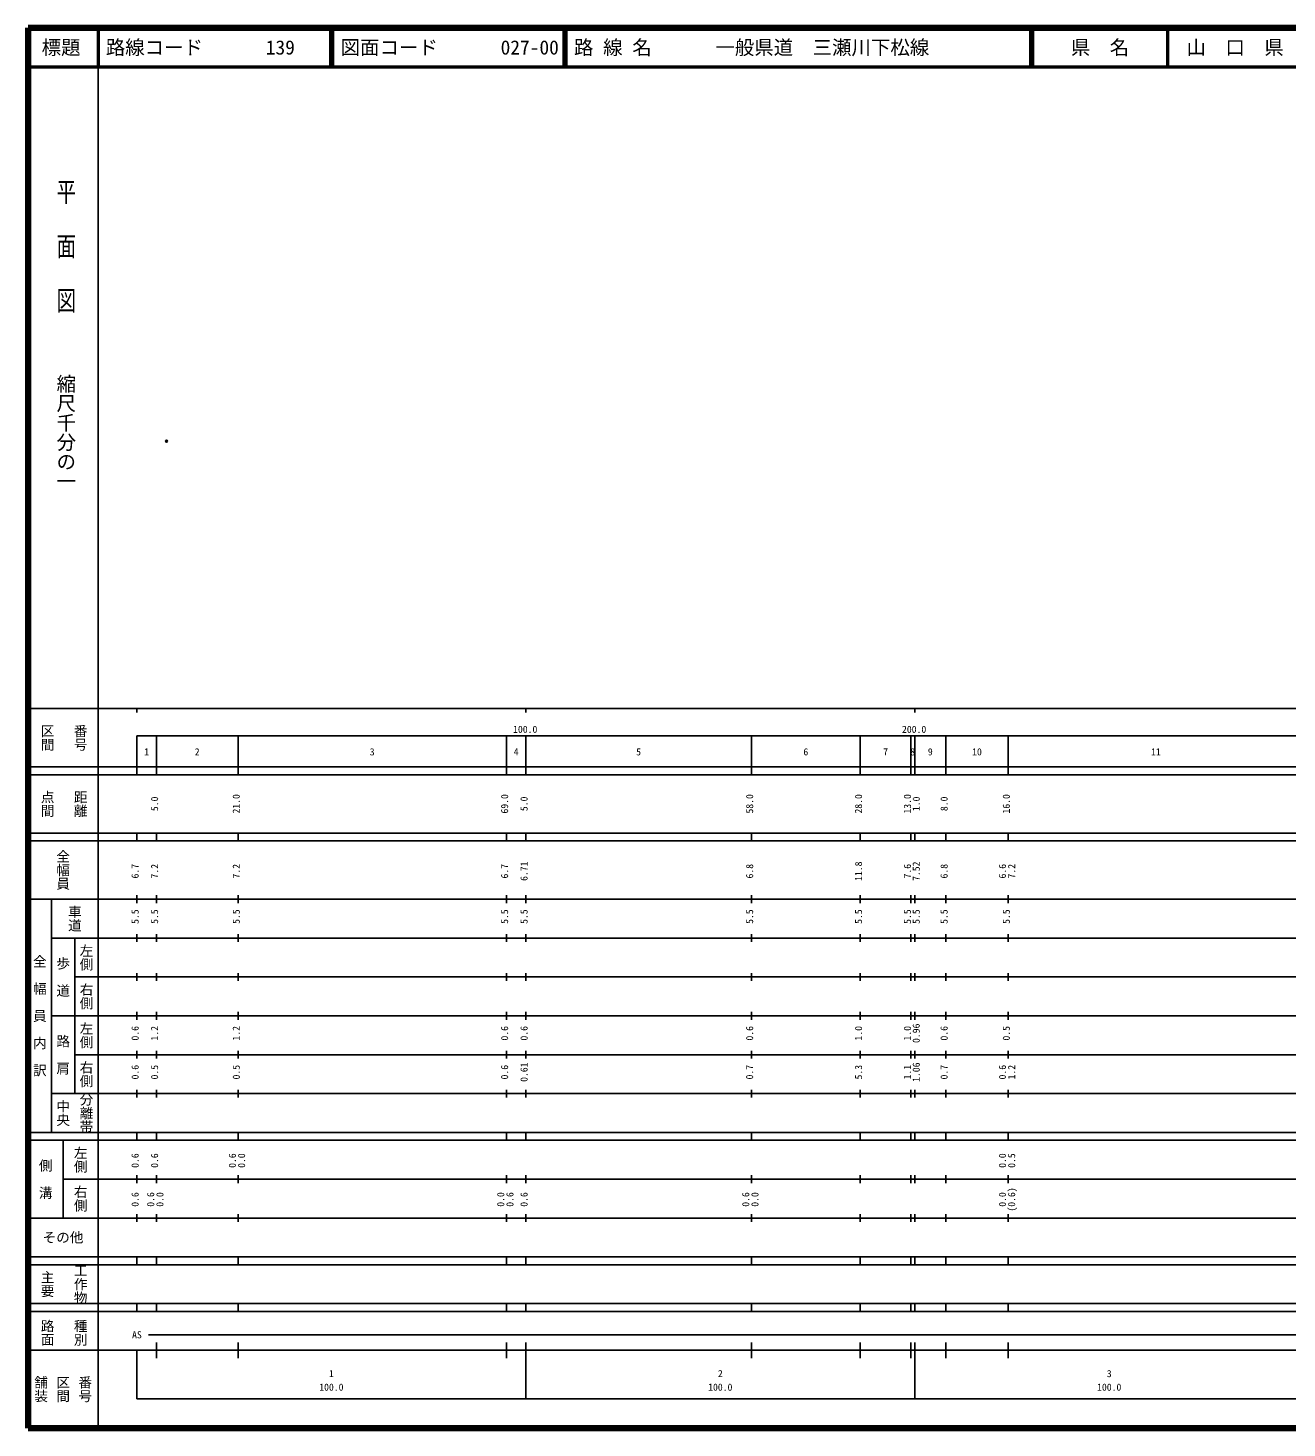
# Model space of a CAD drawing. Units: millimetres on the paper. Extents: x 40 to 680, y 20 to 380.
# Drawn here: x 40 to 363.7, y 20 to 380 of the extents above; entities that cross this region are included whole.
import ezdxf
from ezdxf.enums import TextEntityAlignment as Align

# ---------------------------------------------------------------- set-up
doc = ezdxf.new("R2010")
doc.units = ezdxf.units.MM
doc.header["$PDMODE"] = 32
doc.header["$PDSIZE"] = 0.5
doc.layers.add('M-OTRS', color=6, linetype='Continuous')
doc.layers.add('M-TTL-TXT', color=7, linetype='Continuous')
for name, color, linetype, lineweight in [('M-TTL', 2, 'Continuous', 140), ('M-TTL-BAND', 7, 'Continuous', 25), ('M-TTL-LINE', 7, 'Continuous', 50)]:
    doc.layers.add(name, color=color, linetype=linetype, lineweight=lineweight)
doc.styles.add('@ＭＳ ゴシック', font='')
doc.styles.add('ＭＳ ゴシック', font='')
doc.styles.get('@ＭＳ ゴシック').set_extended_font_data('@MS Gothic')
doc.styles.get('ＭＳ ゴシック').set_extended_font_data('MS Gothic')

msp = doc.modelspace()

# ---------------------------------------------------------------- linework, layer by layer
at = {"layer": 'M-OTRS'}
msp.add_point((75.623, 273.722), dxfattribs=at)
at = {"layer": 'M-TTL'}
for p, q in [((40, 380), (40, 20)), ((680, 380), (40, 380)), ((40, 20), (680, 20))]:
    msp.add_line(p, q, dxfattribs=at)
at = {"layer": 'M-TTL-BAND'}
for p, q in [((58, 370), (58, 20)), ((40, 205), (579, 205)), ((68, 205), (68, 204)), ((168, 205), (168, 204)), ((268, 205), (268, 204)), ((68, 198), (579, 198)), ((68, 198), (68, 188)), ((73, 188), (73, 198)), ((94, 188), (94, 198)), ((163, 188), (163, 198)), ((168, 188), (168, 198)), ((226, 188), (226, 198)), ((254, 188), (254, 198)), ((267, 188), (267, 198)), ((268, 188), (268, 198)), ((276, 188), (276, 198)), ((292, 188), (292, 198)), ((40, 190), (579, 190)), ((40, 188), (579, 188)), ((40, 173), (579, 173)), ((68, 171), (68, 173)), ((73, 171), (73, 173)), ((94, 171), (94, 173)), ((163, 171), (163, 173)), ((168, 171), (168, 173)), ((226, 171), (226, 173)), ((254, 171), (254, 173)), ((267, 171), (267, 173)), ((268, 171), (268, 173)), ((276, 171), (276, 173)), ((292, 171), (292, 173)), ((40, 171), (579, 171)), ((40, 156), (579, 156)), ((46, 96), (46, 156)), ((68, 155), (68, 157)), ((73, 155), (73, 157)), ((94, 155), (94, 157)), ((163, 155), (163, 157)), ((168, 155), (168, 157)), ((226, 155), (226, 157)), ((254, 155), (254, 157)), ((267, 155), (267, 157)), ((268, 155), (268, 157)), ((276, 155), (276, 157)), ((292, 155), (292, 157)), ((46, 146), (579, 146)), ((52, 146), (52, 106)), ((68, 145), (68, 147)), ((73, 145), (73, 147)), ((94, 145), (94, 147)), ((163, 145), (163, 147)), ((168, 145), (168, 147)), ((226, 145), (226, 147)), ((254, 145), (254, 147)), ((267, 145), (267, 147)), ((268, 145), (268, 147)), ((276, 145), (276, 147)), ((292, 145), (292, 147)), ((68, 135), (68, 137)), ((73, 135), (73, 137)), ((94, 135), (94, 137)), ((163, 135), (163, 137)), ((168, 135), (168, 137)), ((226, 135), (226, 137)), ((254, 135), (254, 137)), ((267, 135), (267, 137)), ((268, 135), (268, 137)), ((276, 135), (276, 137)), ((292, 135), (292, 137)), ((52, 136), (579, 136)), ((46, 126), (579, 126)), ((68, 125), (68, 127)), ((73, 125), (73, 127)), ((94, 125), (94, 127)), ((163, 125), (163, 127)), ((168, 125), (168, 127)), ((226, 125), (226, 127)), ((254, 125), (254, 127)), ((267, 125), (267, 127)), ((268, 125), (268, 127)), ((276, 125), (276, 127)), ((292, 125), (292, 127)), ((52, 116), (579, 116)), ((68, 115), (68, 117)), ((73, 115), (73, 117)), ((94, 115), (94, 117)), ((163, 115), (163, 117)), ((168, 115), (168, 117)), ((226, 115), (226, 117)), ((254, 115), (254, 117)), ((267, 115), (267, 117)), ((268, 115), (268, 117)), ((276, 115), (276, 117)), ((292, 115), (292, 117)), ((46, 106), (579, 106)), ((68, 105), (68, 107)), ((73, 105), (73, 107)), ((94, 105), (94, 107)), ((163, 105), (163, 107)), ((168, 105), (168, 107)), ((226, 105), (226, 107)), ((254, 105), (254, 107)), ((267, 105), (267, 107)), ((268, 105), (268, 107)), ((276, 105), (276, 107)), ((292, 105), (292, 107)), ((40, 96), (579, 96)), ((40, 94), (579, 94)), ((49, 94), (49, 74)), ((68, 94), (68, 96)), ((73, 94), (73, 96)), ((94, 94), (94, 96)), ((163, 94), (163, 96)), ((168, 94), (168, 96)), ((226, 94), (226, 96)), ((254, 94), (254, 96)), ((267, 94), (267, 96)), ((268, 94), (268, 96)), ((276, 94), (276, 96)), ((292, 94), (292, 96)), ((49, 84), (579, 84)), ((68, 83), (68, 85)), ((73, 83), (73, 85)), ((94, 83), (94, 85)), ((163, 83), (163, 85)), ((168, 83), (168, 85)), ((226, 83), (226, 85)), ((254, 83), (254, 85)), ((267, 83), (267, 85)), ((268, 83), (268, 85)), ((276, 83), (276, 85)), ((292, 83), (292, 85)), ((40, 74), (579, 74)), ((68, 73), (68, 75)), ((73, 73), (73, 75)), ((94, 73), (94, 75)), ((163, 73), (163, 75)), ((168, 73), (168, 75)), ((226, 73), (226, 75)), ((254, 73), (254, 75)), ((267, 73), (267, 75)), ((268, 73), (268, 75)), ((276, 73), (276, 75)), ((292, 73), (292, 75)), ((40, 64), (579, 64)), ((40, 62), (579, 62)), ((68, 62), (68, 64)), ((73, 62), (73, 64)), ((94, 62), (94, 64)), ((163, 62), (163, 64)), ((168, 62), (168, 64)), ((226, 62), (226, 64)), ((254, 62), (254, 64)), ((267, 62), (267, 64)), ((268, 62), (268, 64)), ((276, 62), (276, 64)), ((292, 62), (292, 64)), ((40, 52), (579, 52)), ((68, 50), (68, 52)), ((73, 50), (73, 52)), ((94, 50), (94, 52)), ((163, 50), (163, 52)), ((168, 50), (168, 52)), ((226, 50), (226, 52)), ((254, 50), (254, 52)), ((267, 50), (267, 52)), ((268, 50), (268, 52)), ((276, 50), (276, 52)), ((292, 50), (292, 52)), ((40, 50), (579, 50)), ((71, 44), (565, 44)), ((40, 40), (579, 40)), ((68, 40), (68, 27.5)), ((73, 38), (73, 42)), ((94, 38), (94, 42)), ((163, 38), (163, 42)), ((168, 27.5), (168, 42)), ((226, 38), (226, 42)), ((254, 38), (254, 42)), ((267, 38), (267, 42)), ((268, 27.5), (268, 42)), ((276, 38), (276, 42)), ((292, 38), (292, 42)), ((68, 27.5), (579, 27.5))]:
    msp.add_line(p, q, dxfattribs=at)
at = {"layer": 'M-TTL-LINE'}
for p, q in [((58, 380), (58, 370)), ((117.75, 380), (117.75, 370)), ((118.25, 380), (118.25, 370)), ((177.75, 380), (177.75, 370)), ((178.25, 380), (178.25, 370)), ((297.75, 380), (297.75, 370)), ((298.25, 380), (298.25, 370)), ((333, 380), (333, 370)), ((40, 370), (680, 370))]:
    msp.add_line(p, q, dxfattribs=at)

# ---------------------------------------------------------------- texts
at = {"layer": 'M-TTL-BAND', "style": '@ＭＳ ゴシック', "width": 1.4}
msp.add_text('平  面  図', height=3.666, rotation=270, dxfattribs=at).set_placement((49.777, 306.475), align=Align.MIDDLE_RIGHT)
at = {"layer": 'M-TTL-BAND', "style": '@ＭＳ ゴシック'}
msp.add_text('縮尺千分の一', height=3.666, rotation=270, dxfattribs=at).set_placement((49.777, 261.03), align=Align.MIDDLE_RIGHT)
for s, p in [('区間', (45, 197.5)), ('番号', (53.5, 197.5)), ('点間', (45, 180.5)), ('距離', (53.5, 180.5)), ('全幅員', (49, 163.5)), ('車道', (52, 151)), ('左側', (55, 141)), ('全\u3000幅\u3000員\u3000内\u3000訳', (43, 126)), ('歩\u3000道', (49, 136)), ('右側', (55, 131)), ('左側', (55, 121)), ('路\u3000肩', (49, 116)), ('右側', (55, 111)), ('分離帯', (55, 101)), ('中央', (49, 101)), ('左側', (53.5, 89)), ('側\u3000溝', (44.5, 84)), ('右側', (53.5, 79)), ('工作物', (53.5, 57)), ('主要', (45, 57)), ('路面', (45, 44.5)), ('種別', (53.5, 44.5)), ('舗装', (43.333, 30)), ('区間', (49, 30)), ('番号', (54.667, 30))]:
    msp.add_text(s, height=2.566, rotation=270, dxfattribs=at).set_placement(p, align=Align.MIDDLE_CENTER)
at = {"layer": 'M-TTL-BAND', "style": 'ＭＳ ゴシック'}
for s, p in [('100.0', (167.844, 198.195)), ('200.0', (267.844, 198.195)), ('1', (70.5, 192.405)), ('2', (83.5, 192.405)), ('3', (128.5, 192.405)), ('4', (165.5, 192.405)), ('5', (197, 192.405)), ('6', (240, 192.405)), ('7', (260.5, 192.405)), ('8', (267.5, 192.405)), ('9', (272, 192.405)), ('10', (284, 192.405)), ('11', (330, 192.405)), ('AS', (68, 42.5)), ('1', (118, 32.523)), ('2', (218, 32.523)), ('3', (318, 32.523)), ('100.0', (118, 29.033)), ('100.0', (218, 29.033)), ('100.0', (318, 29.033))]:
    msp.add_text(s, height=1.833, dxfattribs=at).set_placement(p, align=Align.BOTTOM_CENTER)
for s, p in [('5.0', (74, 180.5)), ('21.0', (95, 180.5)), ('69.0', (164, 180.5)), ('5.0', (169, 180.5)), ('58.0', (227, 180.5)), ('28.0', (255, 180.5)), ('13.0', (267.575, 180.5)), ('1.0', (269.835, 180.5)), ('8.0', (277, 180.5)), ('16.0', (293, 180.5)), ('6.7', (69, 163.174)), ('7.2', (74, 163.174)), ('7.2', (95, 163.174)), ('6.7', (164, 163.174)), ('6.71', (169, 163.174)), ('6.8', (227, 163.174)), ('11.8', (255, 163.174)), ('7.6', (267.575, 163.174)), ('7.52', (269.835, 163.174)), ('6.8', (277, 163.174)), ('6.6', (292, 163.174)), ('7.2', (294.37, 163.174)), ('5.5', (69, 151.5)), ('5.5', (74, 151.5)), ('5.5', (95, 151.5)), ('5.5', (164, 151.5)), ('5.5', (169, 151.5)), ('5.5', (227, 151.5)), ('5.5', (255, 151.5)), ('5.5', (267.575, 151.5)), ('5.5', (269.835, 151.5)), ('5.5', (277, 151.5)), ('5.5', (293, 151.5)), ('0.6', (69, 121.5)), ('1.2', (74, 121.5)), ('1.2', (95, 121.5)), ('0.6', (164, 121.5)), ('0.6', (169, 121.5)), ('0.6', (227, 121.5)), ('1.0', (255, 121.5)), ('1.0', (267.575, 121.5)), ('0.96', (269.835, 121.5)), ('0.6', (277, 121.5)), ('0.5', (293, 121.5)), ('0.6', (69, 111.5)), ('0.5', (74, 111.5)), ('0.5', (95, 111.5)), ('0.6', (164, 111.5)), ('0.61', (169, 111.5)), ('0.7', (227, 111.5)), ('5.3', (255, 111.5)), ('1.1', (267.575, 111.5)), ('1.06', (269.835, 111.5)), ('0.7', (277, 111.5)), ('0.6', (292, 111.5)), ('1.2', (294.37, 111.5)), ('0.6', (69, 88.764)), ('0.6', (74, 88.764)), ('0.6', (94, 88.764)), ('0.0', (96.37, 88.764)), ('0.0', (292, 88.764)), ('0.5', (294.37, 88.764)), ('0.6', (69, 78.764)), ('0.6', (73, 78.764)), ('0.0', (75.37, 78.764)), ('0.0', (163, 78.764)), ('0.6', (165.37, 78.764)), ('0.6', (169, 78.764)), ('0.6', (226, 78.764)), ('0.0', (228.37, 78.764)), ('0.0', (292, 78.764)), ('(0.6)', (294.37, 78.764))]:
    msp.add_text(s, height=1.833, rotation=90, dxfattribs=at).set_placement(p, align=Align.BOTTOM_CENTER)
msp.add_text('その他', height=2.566, dxfattribs=at).set_placement((49, 69), align=Align.MIDDLE_CENTER)
at = {"layer": 'M-TTL-TXT', "style": 'ＭＳ ゴシック'}
for s, p in [('標題', (48.5, 375)), ('県\u3000名', (315.625, 375)), ('山\u3000口\u3000県', (350.375, 375))]:
    msp.add_text(s, height=3.666, dxfattribs=at).set_placement(p, align=Align.MIDDLE_CENTER)
for s, p in [('路線コード', (60, 375)), ('139', (101.142, 375)), ('図面コード', (120.38, 375)), ('027-00', (161.521, 375)), ('路 線 名', (180.38, 375)), ('一般県道\u3000三瀬川下松線', (216.734, 375))]:
    msp.add_text(s, height=3.666, dxfattribs=at).set_placement(p, align=Align.MIDDLE_LEFT)

doc.saveas('drawing.dxf')
